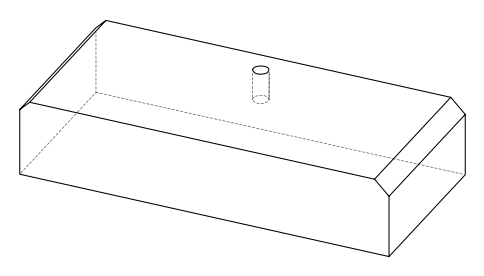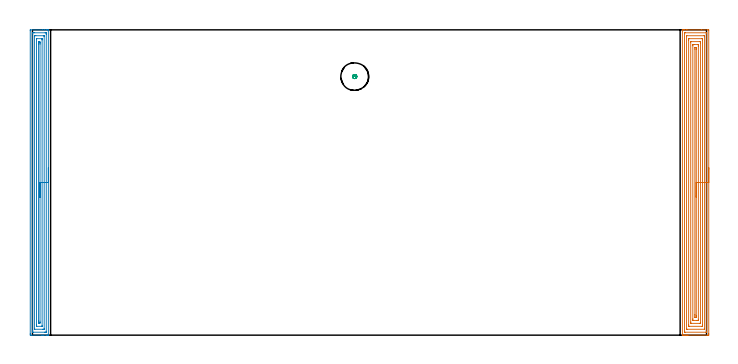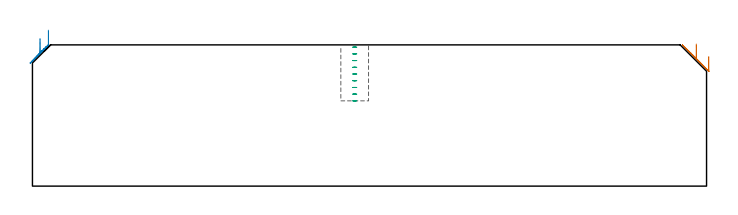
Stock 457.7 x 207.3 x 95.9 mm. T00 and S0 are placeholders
(PLAN: 3 operations, 1 tool changes, 20.8 min)
(1 AREA_MILL | FG_CHAMFER_SURFACE | UGT0205_001 | 11.86 min | 33203 mm3)
(2 AREA_MILL_1 | FG_CHAMFER_SURFACE_1 | UGT0205_001 | 8.5 min | 15686 mm3)
(3 MILL_BLIND_HOLE_FROM_SOLID_MATERIAL | STEP1POCKET | NXT0201_012 | Spiral | 0.48 min | 10538 mm3)
(TOOL UGT0205_001 | Chamfer Mill 20 x 3 x 45 deg. | D20 FL50 Z2)
(TOOL NXT0201_012 | ENDMILL 16mm [2P460-1600-NA 1630] | D16 FL38 Z6)
(OP 1 AREA_MILL)
G17 G21 G94 G90
T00 M6
G54
G17 G0 G90 X459.2 Y113.65 S1061 M3
G43 Z105.9 H0
Z88.
G94 G1 Y113.612 Z87.128 F250.
Y113.498 Z86.264
Y113.309 Z85.412
Y113.047 Z84.58
Y112.713 Z83.774
Y112.31 Z83.
Y111.842 Z82.264
Y111.31 Z81.572
Y110.721 Z80.929
Y110.078 Z80.34
Y109.386 Z79.809
Y108.65 Z79.34
Y107.876 Z78.937
Y107.07 Z78.603
Y106.238 Z78.341
Y105.386 Z78.152
Y104.522 Z78.038
Y103.65 Z78.
Y0.965
X459.199 Y0.602 Z78.001
X459.194 Y0.079 Z78.003
X459.191 Y0.008 Z78.006
X458.674 Y0.004 Z78.523
X458.076 Y0. Z79.121
X445.084 Z92.111
X444.486 Z92.708
X443.909 Z93.288
X443.599 Z93.597
X443.022 Z94.174
X442.713 Z94.482
X442.094 Z95.106
X441.667 Z95.532
X441.329 Z95.862
X441.303 Y0.009 Z95.888
X441.3 Y0.156 Z95.9
Y207.144
X441.303 Y207.291 Z95.888
X441.329 Y207.3 Z95.862
X441.667 Z95.532
X442.094 Z95.105
X442.713 Z94.482
X443.909 Z93.288
X444.486 Z92.708
X454.24 Z82.957
X458.674 Z78.523
X458.965 Y207.298 Z78.232
X459.192 Y207.29 Z78.006
X459.199 Y207.062 Z77.999
X459.2 Y103.65 Z78.
X457.786 Z79.414
Y2.388
X457.782 Y2.164 Z79.418
X457.779 Y2.054 Z79.421
X457.772 Y2.01 Z79.428
X457.668 Y2.007 Z79.532
X457.284 Y2.001 Z79.916
X443.096 Y2. Z94.104
X442.852 Y2.003 Z94.348
X442.759 Y2.007 Z94.441
X442.723 Y2.01 Z94.477
X442.72 Y2.054 Z94.48
X442.717 Y2.163 Z94.483
X442.714 Y2.384 Z94.486
Y204.912
X442.718 Y205.136 Z94.482
X442.721 Y205.246 Z94.479
X442.728 Y205.29 Z94.472
X442.832 Y205.293 Z94.368
X443.216 Y205.299 Z93.984
X457.404 Y205.3 Z79.796
X457.648 Y205.297 Z79.552
X457.741 Y205.293 Z79.459
X457.777 Y205.29 Z79.423
X457.78 Y205.246 Z79.42
X457.783 Y205.137 Z79.417
X457.786 Y204.916 Z79.414
Y103.65
X456.371 Z80.829
Y4.081
X456.37 Y4.036 Z80.83
X456.368 Y4.015 Z80.832
X456.366 Y4.011 Z80.834
X456.352 Y4.008 Z80.848
X456.182 Y4.001 Z81.018
X444.486 Z92.714
X444.317 Y4.005 Z92.883
X444.204 Y4.01 Z92.996
X444.135 Y4.016 Z93.065
X444.133 Y4.051 Z93.067
X444.131 Y4.171 Z93.069
X444.129 Y4.53 Z93.071
Y203.219
X444.13 Y203.264 Z93.07
X444.132 Y203.285 Z93.068
X444.134 Y203.289 Z93.066
X444.148 Y203.292 Z93.052
X444.318 Y203.299 Z92.882
X456.014 Z81.186
X456.183 Y203.295 Z81.017
X456.296 Y203.29 Z80.904
X456.365 Y203.284 Z80.835
X456.367 Y203.249 Z80.833
X456.369 Y203.129 Z80.831
X456.371 Y202.77 Z80.829
Y103.65
X454.957 Z82.243
Y6.847
X454.953 Y6.13 Z82.247
X454.95 Y6.025 Z82.25
X454.946 Y6.009 Z82.254
X454.924 Y6.006 Z82.276
X454.872 Y6.003 Z82.328
X454.661 Y6.001 Z82.539
X446.215 Y6. Z90.985
X445.824 Y6.006 Z91.376
X445.628 Y6.01 Z91.572
X445.549 Y6.021 Z91.651
X445.543 Y6.847 Z91.657
Y200.453
X445.547 Y201.17 Z91.653
X445.55 Y201.275 Z91.65
X445.554 Y201.291 Z91.646
X445.576 Y201.293 Z91.624
X445.628 Y201.297 Z91.572
X445.839 Y201.299 Z91.361
X454.285 Y201.3 Z82.915
X454.676 Y201.294 Z82.524
X454.872 Y201.29 Z82.328
X454.951 Y201.279 Z82.249
X454.957 Y200.453 Z82.243
Y103.65
X453.543 Z83.657
X453.542 Y8.25 Z83.658
X453.541 Y8.123 Z83.659
X453.536 Y8.023 Z83.664
X453.534 Y8.008 Z83.666
X453.529 Y8.005 Z83.671
X453.51 Y8.003 Z83.69
X453.354 Y8.001 Z83.846
X453.095 Y8. Z84.105
X447.146 Y8.001 Z90.054
X447.057 Y8.002 Z90.143
X447.002 Y8.005 Z90.198
X446.973 Y8.01 Z90.227
X446.964 Y8.015 Z90.236
X446.963 Y8.06 Z90.237
X446.958 Y8.441 Z90.242
X446.957 Y8.632 Z90.243
Y8.822
X446.958 Y199.05
X446.959 Y199.177 Z90.241
X446.964 Y199.277 Z90.236
X446.966 Y199.292 Z90.234
X446.971 Y199.294 Z90.229
X446.99 Y199.297 Z90.21
X447.146 Y199.299 Z90.054
X447.406 Y199.3 Z89.794
X453.354 Z83.846
X453.443 Y199.298 Z83.757
X453.498 Y199.295 Z83.702
X453.527 Y199.29 Z83.673
X453.536 Y199.285 Z83.664
X453.537 Y199.24 Z83.663
X453.542 Y198.859 Z83.658
X453.543 Y198.668 Z83.657
Y198.478
Y103.65
X452.129 Z85.071
X452.128 Y10.756 Z85.072
X452.127 Y10.416 Z85.073
X452.124 Y10.14 Z85.076
X452.122 Y10.012 Z85.078
X451.989 Y10.005 Z85.211
X451.58 Y10.002 Z85.62
X451.107 Y10. Z86.093
X448.92 Y10.001 Z88.28
X448.442 Y10.004 Z88.758
X448.387 Y10.01 Z88.813
X448.378 Y10.069 Z88.822
X448.375 Y10.416 Z88.825
X448.372 Y10.967 Z88.828
X448.371 Y196.544 Z88.829
X448.373 Y196.884 Z88.827
X448.376 Y197.16 Z88.824
X448.378 Y197.288 Z88.822
X448.511 Y197.295 Z88.689
X448.92 Y197.298 Z88.28
X449.393 Y197.3 Z87.807
X451.58 Y197.299 Z85.62
X452.058 Y197.296 Z85.142
X452.113 Y197.29 Z85.087
X452.122 Y197.231 Z85.078
X452.125 Y196.884 Z85.075
X452.128 Y196.333 Z85.072
X452.129 Y103.65 Z85.071
X450.715 Z86.485
Y13.092
X450.713 Y12.2 Z86.487
X450.712 Y12.181 Z86.488
X450.693 Y12.01 Z86.507
X450.001 Y12.005 Z87.199
X449.807 Y12.01 Z87.393
X449.788 Y12.2 Z87.412
X449.787 Y12.22 Z87.413
X449.785 Y13.114 Z87.415
Y13.985
Y194.208
X449.787 Y195.1 Z87.413
X449.788 Y195.119 Z87.412
X449.807 Y195.29 Z87.393
X450.499 Y195.295 Z86.701
X450.693 Y195.29 Z86.507
X450.712 Y195.1 Z86.488
X450.713 Y195.08 Z86.487
X450.715 Y194.208 Z86.485
Y103.65
Y102.778 Z86.523
Y101.914 Z86.637
Y101.062 Z86.826
Y100.23 Z87.088
Y99.424 Z87.422
Y98.65 Z87.825
Y97.914 Z88.294
Y97.222 Z88.825
Y96.579 Z89.414
Y95.99 Z90.057
Y95.458 Z90.75
Y94.99 Z91.485
Y94.587 Z92.259
Y94.253 Z93.065
Y93.991 Z93.897
Y93.802 Z94.749
Y93.688 Z95.614
Y93.65 Z96.485
G0 Z105.9
M5
M2
(OP 2 AREA_MILL_1)
G17 G21 G94 G90
T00 M6
G54
G17 G0 G90 X10.8 Y113.65 S1061 M3
G43 Z105.9 H0
G94 G1 Y113.612 Z105.028 F250.
Y113.498 Z104.163
Y113.309 Z103.312
Y113.047 Z102.48
Y112.713 Z101.674
Y112.31 Z100.9
Y111.842 Z100.164
Y111.31 Z99.472
Y110.721 Z98.829
Y110.078 Z98.239
Y109.386 Z97.708
Y108.65 Z97.24
Y107.876 Z96.837
Y107.07 Z96.503
Y106.238 Z96.241
Y105.387 Z96.052
Y104.522 Z95.938
Y103.65 Z95.9
Y0.156
X10.794 Y0.01 Z95.893
X10.499 Y0. Z95.599
X10.104 Z95.203
X9.49 Z94.584
X7.423 Z92.52
X6.85 Z91.945
X6.256 Z91.352
X-0.476 Z84.621
X-1.07 Y0.002 Z84.027
X-1.285 Y0.004 Z83.812
X-1.492 Y0.01 Z83.606
X-1.495 Y0.17 Z83.603
X-1.499 Y0.602 Z83.601
X-1.5 Y1.038 Z83.6
Y206.698
X-1.495 Y207.159 Z83.603
X-1.492 Y207.29 Z83.606
X-1.356 Y207.3 Z83.741
X6.85 Z91.945
X8.303 Z93.399
X9.49 Z94.584
X10.104 Z95.203
X10.37 Z95.469
X10.501 Z95.6
X10.794 Y207.29 Z95.893
X10.8 Y207.144 Z95.9
Y103.65
X9.386 Z94.486
X9.385 Y2.19 Z94.485
X9.384 Y2.091 Z94.484
X9.382 Y2.043 Z94.482
X9.379 Y2.023 Z94.479
X9.369 Y2.01 Z94.469
X8.988 Y2.003 Z94.088
X8.61 Y2.001 Z93.71
X8.111 Y2. Z93.211
X0.69 Y2.001 Z85.79
X0.188 Y2.004 Z85.288
X0.001 Y2.01 Z85.101
X-0.079 Y2.034 Z85.021
X-0.084 Y2.279 Z85.016
X-0.085 Y2.386 Z85.015
X-0.086 Y3.173 Z85.014
X-0.085 Y205.111 Z85.015
X-0.084 Y205.209 Z85.016
X-0.082 Y205.257 Z85.018
X-0.079 Y205.277 Z85.021
X-0.069 Y205.29 Z85.031
X0.312 Y205.297 Z85.412
X0.69 Y205.299 Z85.79
X1.189 Y205.3 Z86.289
X8.61 Y205.299 Z93.71
X9.112 Y205.296 Z94.212
X9.299 Y205.29 Z94.399
X9.379 Y205.266 Z94.479
X9.384 Y205.021 Z94.484
X9.385 Y204.914 Z94.485
X9.386 Y204.127 Z94.486
Y103.65
X7.972 Z93.072
X7.971 Y4.171 Z93.071
X7.97 Y4.048 Z93.07
X7.967 Y4.019 Z93.067
X7.966 Y4.011 Z93.066
X7.953 Y4.008 Z93.053
X7.896 Y4.002 Z92.996
X7.73 Y4.001 Z92.83
X7.018 Y4. Z92.118
X1.57 Y4.001 Z86.67
X1.402 Y4.004 Z86.502
X1.355 Y4.008 Z86.455
X1.335 Y4.012 Z86.435
X1.333 Y4.025 Z86.433
X1.33 Y4.089 Z86.43
X1.329 Y4.171 Z86.429
X1.328 Y4.416 Z86.428
X1.329 Y203.129 Z86.429
X1.33 Y203.252 Z86.43
X1.332 Y203.281 Z86.432
X1.334 Y203.289 Z86.434
X1.347 Y203.292 Z86.447
X1.404 Y203.298 Z86.504
X1.57 Y203.299 Z86.67
X2.282 Y203.3 Z87.382
X7.73 Y203.299 Z92.83
X7.898 Y203.296 Z92.998
X7.945 Y203.292 Z93.045
X7.965 Y203.288 Z93.065
X7.967 Y203.275 Z93.067
X7.97 Y203.211 Z93.07
X7.971 Y203.129 Z93.071
Y202.884
X7.972 Y103.65 Z93.072
X6.557 Z91.657
Y6.252
X6.555 Y6.053 Z91.655
X6.553 Y6.02 Z91.653
X6.55 Y6.01 Z91.65
X6.543 Y6.007 Z91.643
X6.492 Y6.003 Z91.592
X6.388 Y6.001 Z91.488
X2.908 Z88.008
X2.813 Y6.003 Z87.913
X2.766 Y6.007 Z87.866
X2.749 Y6.01 Z87.849
X2.748 Y6.024 Z87.848
X2.745 Y6.121 Z87.845
X2.743 Y6.55 Z87.843
Y6.847
Y201.048
X2.745 Y201.247 Z87.845
X2.747 Y201.28 Z87.847
X2.75 Y201.29 Z87.85
X2.757 Y201.293 Z87.857
X2.808 Y201.297 Z87.908
X2.912 Y201.299 Z88.012
X6.392 Z91.492
X6.487 Y201.297 Z91.587
X6.534 Y201.293 Z91.634
X6.551 Y201.29 Z91.651
X6.552 Y201.276 Z91.652
X6.555 Y201.179 Z91.655
X6.557 Y200.75 Z91.657
Y200.453
Y103.65
X5.143 Z90.243
Y9.47
X5.14 Y8.632 Z90.24
X5.138 Y8.583 Z90.238
X5.09 Y8.01 Z90.19
X4.828 Y8.005 Z89.928
X4.21 Y8.01 Z89.31
X4.162 Y8.632 Z89.262
X4.16 Y8.683 Z89.26
X4.157 Y9.524 Z89.257
Y9.578
Y197.83
X4.16 Y198.668 Z89.26
X4.162 Y198.718 Z89.262
X4.21 Y199.29 Z89.31
X4.472 Y199.295 Z89.572
X5.09 Y199.29 Z90.19
X5.138 Y198.668 Z90.238
X5.14 Y198.617 Z90.24
X5.143 Y197.776 Z90.243
Y197.722
Y103.65
Y102.778 Z90.281
Y101.914 Z90.395
Y101.062 Z90.584
Y100.23 Z90.846
Y99.424 Z91.18
Y98.65 Z91.583
Y97.914 Z92.052
Y97.222 Z92.583
Y96.579 Z93.172
Y95.99 Z93.815
Y95.459 Z94.507
Y94.99 Z95.243
Y94.587 Z96.017
Y94.253 Z96.823
Y93.991 Z97.655
Y93.802 Z98.507
Y93.688 Z99.372
Y93.65 Z100.243
G0 Z105.9
M5
M2
(OP 3 MILL_BLIND_HOLE_FROM_SOLID_MATERIAL)
G17 G21 G94 G90
T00 M6
G54
G17 G0 G90 X218.8 Y175.6 S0 M3
G43 Z105.9 H1
Z94.344
G94 G3 X219.5 Y176.3 R0.7 F250.
X218.8 Y177. R0.7
X217.4 Y175.6 R1.4
X218.8 Y177. R-1.4
X218.1 Y176.3 R0.7
X218.8 Y175.6 R0.7
G0 Z89.789
G3 X219.5 Y176.3 R0.7
X218.8 Y177. R0.7
X217.4 Y175.6 R1.4
X218.8 Y177. R-1.4
X218.1 Y176.3 R0.7
X218.8 Y175.6 R0.7
G0 Z85.233
G3 X219.5 Y176.3 R0.7
X218.8 Y177. R0.7
X217.4 Y175.6 R1.4
X218.8 Y177. R-1.4
X218.1 Y176.3 R0.7
X218.8 Y175.6 R0.7
G0 Z80.678
G3 X219.5 Y176.3 R0.7
X218.8 Y177. R0.7
X217.4 Y175.6 R1.4
X218.8 Y177. R-1.4
X218.1 Y176.3 R0.7
X218.8 Y175.6 R0.7
G0 Z76.122
G3 X219.5 Y176.3 R0.7
X218.8 Y177. R0.7
X217.4 Y175.6 R1.4
X218.8 Y177. R-1.4
X218.1 Y176.3 R0.7
X218.8 Y175.6 R0.7
G0 Z71.567
G3 X219.5 Y176.3 R0.7
X218.8 Y177. R0.7
X217.4 Y175.6 R1.4
X218.8 Y177. R-1.4
X218.1 Y176.3 R0.7
X218.8 Y175.6 R0.7
G0 Z67.011
G3 X219.5 Y176.3 R0.7
X218.8 Y177. R0.7
X217.4 Y175.6 R1.4
X218.8 Y177. R-1.4
X218.1 Y176.3 R0.7
X218.8 Y175.6 R0.7
G0 Z62.456
G3 X219.5 Y176.3 R0.7
X218.8 Y177. R0.7
X217.4 Y175.6 R1.4
X218.8 Y177. R-1.4
X218.1 Y176.3 R0.7
X218.8 Y175.6 R0.7
G0 Z57.9
G3 X219.5 Y176.3 R0.7
X218.8 Y177. R0.7
X217.4 Y175.6 R1.4
X218.8 Y177. R-1.4
X218.1 Y176.3 R0.7
X218.8 Y175.6 R0.7
G0 Z105.9
M5
M2
